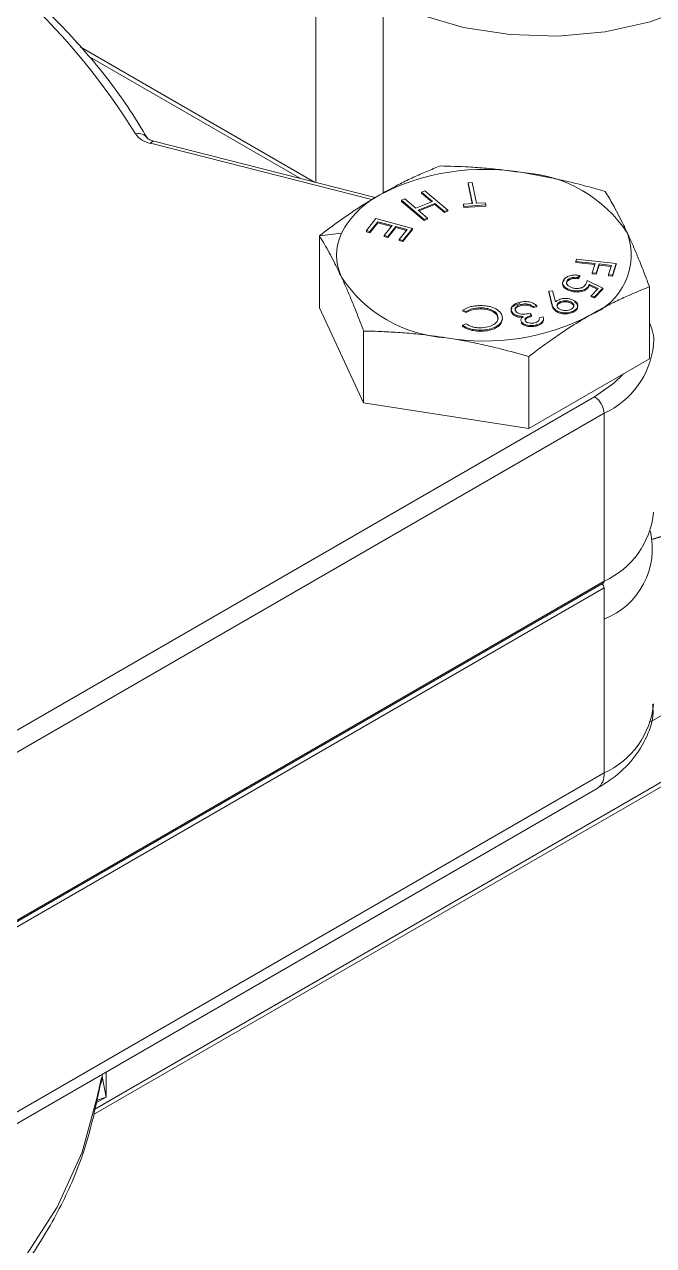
# Model space of a CAD drawing. Header units: centimetres. Extents: x -13594 to 4017, y -3206 to 1780.
# Drawn here: x -275 to -242.7, y -2929.5 to -2866.8 of the extents above; entities that cross this region are included whole.
import ezdxf

# ---------------------------------------------------------------- set-up
doc = ezdxf.new("R2010")
doc.units = ezdxf.units.CM

msp = doc.modelspace()

# ---------------------------------------------------------------- linework, layer by layer
at = {"color": 7, "linetype": 'Continuous', "lineweight": 0}
for p, q in [((-260.043, -2860.621), (-260.043, -2874.942)), ((-256.585, -2875.478), (-256.585, -2865.441)), ((-260.11, -2874.925), (-272.148, -2867.976)), ((-260.837, -2874.74), (-271.665, -2868.49)), ((-257.175, -2875.822), (-268.534, -2872.931)), ((-257, -2875.717), (-268.363, -2872.825)), ((-252.22, -2874.955), (-252.011, -2874.941)), ((-252.006, -2876.023), (-252.22, -2874.955)), ((-252.22, -2874.955), (-252.22, -2875.011)), ((-252.017, -2876.024), (-252.22, -2875.011)), ((-252.011, -2874.941), (-251.796, -2876.009)), ((-255.649, -2875.852), (-255.478, -2875.784)), ((-255.478, -2875.784), (-254.912, -2876.259)), ((-254.611, -2875.44), (-254.439, -2875.372)), ((-254.045, -2875.915), (-254.611, -2875.44)), ((-254.611, -2875.44), (-254.611, -2875.497)), ((-254.091, -2875.933), (-254.611, -2875.497)), ((-254.439, -2875.372), (-253.267, -2876.356)), ((-254.477, -2876.836), (-255.649, -2875.852)), ((-255.649, -2875.852), (-255.649, -2875.909)), ((-254.477, -2876.893), (-255.649, -2875.909)), ((-254.912, -2876.259), (-254.045, -2875.915)), ((-253.93, -2876.012), (-254.797, -2876.356)), ((-254.797, -2876.356), (-254.306, -2876.768)), ((-253.93, -2876.068), (-254.752, -2876.394)), ((-253.439, -2876.424), (-253.93, -2876.012)), ((-253.93, -2876.012), (-253.93, -2876.068)), ((-253.439, -2876.481), (-253.93, -2876.068)), ((-253.267, -2876.356), (-253.439, -2876.424)), ((-253.267, -2876.413), (-253.439, -2876.481)), ((-253.439, -2876.424), (-253.439, -2876.481)), ((-253.267, -2876.356), (-253.267, -2876.413)), ((-252.463, -2876.054), (-252.006, -2876.023)), ((-252.44, -2876.169), (-252.463, -2876.054)), ((-252.463, -2876.054), (-252.463, -2876.11)), ((-252.44, -2876.225), (-252.463, -2876.11)), ((-251.315, -2876.093), (-252.44, -2876.169)), ((-251.315, -2876.15), (-252.44, -2876.225)), ((-252.44, -2876.169), (-252.44, -2876.225)), ((-251.796, -2876.009), (-251.338, -2875.978)), ((-251.338, -2875.978), (-251.315, -2876.093)), ((-251.315, -2876.093), (-251.315, -2876.15)), ((-257.448, -2877.412), (-256.955, -2876.797)), ((-256.857, -2876.954), (-257.263, -2877.461)), ((-256.857, -2877.011), (-257.263, -2877.518)), ((-256.955, -2876.797), (-255.082, -2877.296)), ((-256.122, -2877.15), (-256.857, -2876.954)), ((-256.857, -2876.954), (-256.857, -2877.011)), ((-256.159, -2877.197), (-256.857, -2877.011)), ((-254.306, -2876.768), (-254.477, -2876.836)), ((-254.306, -2876.825), (-254.477, -2876.893)), ((-254.477, -2876.836), (-254.477, -2876.893)), ((-254.306, -2876.768), (-254.306, -2876.825)), ((-258.723, -2877.537), (-259.858, -2877.673)), ((-259.858, -2881.366), (-259.858, -2877.673)), ((-257.263, -2877.461), (-257.448, -2877.412)), ((-257.448, -2877.412), (-257.448, -2877.469)), ((-257.263, -2877.518), (-257.448, -2877.469)), ((-257.263, -2877.461), (-257.263, -2877.518)), ((-256.528, -2877.657), (-256.122, -2877.15)), ((-256.345, -2877.706), (-256.528, -2877.657)), ((-256.528, -2877.657), (-256.528, -2877.714)), ((-256.345, -2877.763), (-256.528, -2877.714)), ((-255.939, -2877.199), (-256.345, -2877.706)), ((-255.939, -2877.256), (-256.345, -2877.763)), ((-256.345, -2877.706), (-256.345, -2877.763)), ((-255.353, -2877.355), (-255.939, -2877.199)), ((-255.939, -2877.199), (-255.939, -2877.256)), ((-255.39, -2877.402), (-255.939, -2877.256)), ((-255.763, -2877.867), (-255.353, -2877.355)), ((-255.082, -2877.296), (-255.578, -2877.916)), ((-255.082, -2877.353), (-255.578, -2877.973)), ((-255.082, -2877.296), (-255.082, -2877.353)), ((-255.578, -2877.916), (-255.763, -2877.867)), ((-255.763, -2877.867), (-255.763, -2877.924)), ((-255.578, -2877.973), (-255.763, -2877.924)), ((-255.578, -2877.916), (-255.578, -2877.973)), ((-246.701, -2878.991), (-246.663, -2878.874)), ((-246.663, -2878.874), (-244.622, -2879.099)), ((-245.701, -2879.101), (-246.701, -2878.991)), ((-246.701, -2878.991), (-246.701, -2879.048)), ((-245.719, -2879.156), (-246.701, -2879.048)), ((-245.858, -2879.574), (-245.701, -2879.101)), ((-245.656, -2879.596), (-245.858, -2879.574)), ((-245.858, -2879.574), (-245.858, -2879.631)), ((-245.5, -2879.123), (-245.656, -2879.596)), ((-245.5, -2879.18), (-245.656, -2879.653)), ((-245.656, -2879.596), (-245.656, -2879.653)), ((-244.862, -2879.193), (-245.5, -2879.123)), ((-245.5, -2879.123), (-245.5, -2879.18)), ((-244.88, -2879.248), (-245.5, -2879.18)), ((-245.018, -2879.667), (-244.862, -2879.193)), ((-244.622, -2879.099), (-244.817, -2879.689)), ((-244.622, -2879.155), (-244.817, -2879.746)), ((-244.622, -2879.099), (-244.622, -2879.155)), ((-247.118, -2879.941), (-247.118, -2879.998)), ((-246.49, -2879.715), (-246.593, -2879.823)), ((-246.49, -2879.771), (-246.593, -2879.879)), ((-246.593, -2879.823), (-246.593, -2879.879)), ((-246.49, -2879.715), (-246.49, -2879.771)), ((-246.117, -2879.974), (-245.307, -2880.357)), ((-245.557, -2880.382), (-246.002, -2880.173)), ((-246.002, -2880.173), (-246.002, -2880.23)), ((-245.594, -2880.422), (-246.002, -2880.23)), ((-245.656, -2879.653), (-245.858, -2879.631)), ((-244.817, -2879.689), (-245.018, -2879.667)), ((-245.018, -2879.667), (-245.018, -2879.723)), ((-244.817, -2879.746), (-245.018, -2879.723)), ((-244.817, -2879.689), (-244.817, -2879.746)), ((-248.086, -2880.515), (-247.887, -2880.497)), ((-247.929, -2881.156), (-248.086, -2880.515)), ((-248.086, -2880.515), (-248.086, -2880.572)), ((-247.929, -2881.213), (-248.086, -2880.572)), ((-247.887, -2880.497), (-247.738, -2881.073)), ((-246.991, -2880.449), (-246.991, -2880.506)), ((-246.086, -2880.308), (-246.086, -2880.364)), ((-245.913, -2880.756), (-245.557, -2880.382)), ((-245.74, -2880.811), (-245.913, -2880.756)), ((-245.913, -2880.756), (-245.913, -2880.813)), ((-245.74, -2880.868), (-245.913, -2880.813)), ((-245.307, -2880.357), (-245.74, -2880.811)), ((-245.307, -2880.413), (-245.74, -2880.868)), ((-245.74, -2880.811), (-245.74, -2880.868)), ((-245.307, -2880.357), (-245.307, -2880.413)), ((-242.914, -2883.987), (-242.914, -2880.294)), ((-257.588, -2886.257), (-259.858, -2881.366)), ((-251.593, -2881.371), (-251.593, -2881.428)), ((-249.807, -2881.421), (-249.807, -2881.455)), ((-249.496, -2881.196), (-249.496, -2881.253)), ((-249.149, -2881.185), (-249.149, -2881.241)), ((-248.705, -2881.261), (-248.894, -2881.306)), ((-248.894, -2881.306), (-248.894, -2881.363)), ((-248.705, -2881.318), (-248.894, -2881.363)), ((-248.705, -2881.261), (-248.705, -2881.318)), ((-247.929, -2881.156), (-247.929, -2881.213)), ((-247.665, -2881.269), (-247.665, -2881.269)), ((-247.52, -2881.073), (-247.52, -2881.129)), ((-246.909, -2881.092), (-246.909, -2881.149)), ((-252.328, -2881.563), (-252.49, -2881.49)), ((-252.49, -2881.49), (-252.49, -2881.546)), ((-252.328, -2881.619), (-252.49, -2881.546)), ((-252.328, -2881.563), (-252.328, -2881.619)), ((-250.468, -2881.904), (-250.468, -2881.96)), ((-249.967, -2881.604), (-249.967, -2881.661)), ((-249.699, -2881.772), (-249.699, -2881.829)), ((-249.486, -2882.099), (-249.486, -2882.156)), ((-249.046, -2881.657), (-248.973, -2881.758)), ((-248.973, -2881.758), (-248.973, -2881.815)), ((-248.565, -2881.879), (-248.369, -2881.832)), ((-248.364, -2882.048), (-248.364, -2881.992)), ((-247.7, -2881.506), (-247.7, -2881.562)), ((-246.813, -2881.535), (-246.813, -2881.591)), ((-257.588, -2886.257), (-257.588, -2882.564)), ((-252.509, -2882.258), (-252.343, -2882.186)), ((-252.509, -2882.258), (-252.509, -2882.315)), ((-251.605, -2882.518), (-251.605, -2882.575)), ((-248.727, -2882.253), (-248.727, -2882.309)), ((-249.116, -2887.567), (-249.116, -2883.874)), ((-242.914, -2883.987), (-249.116, -2887.567)), ((-316.943, -2927.042), (-245.738, -2885.936)), ((-249.116, -2887.567), (-257.588, -2886.257)), ((-245.247, -2886.787), (-316.452, -2927.893)), ((-245.247, -2895.406), (-245.247, -2886.787)), ((-241.638, -2892.878), (-242.76, -2893.242)), ((-241.691, -2892.924), (-242.754, -2893.269)), ((-316.495, -2936.608), (-245.29, -2895.502)), ((-316.452, -2936.512), (-245.247, -2895.406)), ((-245.247, -2895.747), (-316.452, -2936.852)), ((-245.247, -2897.349), (-245.247, -2895.747)), ((-232.514, -2896.652), (-242.857, -2902.623)), ((-245.247, -2905.245), (-245.247, -2897.349)), ((-271.383, -2922.493), (-232.514, -2900.054)), ((-271.453, -2922.768), (-232.658, -2900.372)), ((-316.452, -2946.351), (-245.247, -2905.245)), ((-316.812, -2947.146), (-245.607, -2906.04)), ((-271.012, -2920.814), (-271.012, -2920.706)), ((-271.012, -2920.814), (-270.809, -2921.878)), ((-270.809, -2920.589), (-270.809, -2921.878)), ((-270.809, -2921.878), (-271.299, -2922.161)), ((-270.809, -2921.878), (-271.267, -2922.038))]:
    msp.add_line(p, q, dxfattribs=at)
at = {"color": 7, "linetype": 'Continuous', "lineweight": 0, "flags": 128}
for points in [[(-236.629, -2861.864), (-236.833, -2862.385), (-237.718, -2863.715), (-239.062, -2864.91), (-240.807, -2865.918), (-242.877, -2866.694), (-245.182, -2867.205), (-247.619, -2867.427), (-250.084, -2867.353), (-252.468, -2866.984), (-254.667, -2866.337), (-256.585, -2865.441)], [(-268.363, -2872.825), (-268.378, -2872.822), (-268.427, -2872.834), (-268.479, -2872.87), (-268.534, -2872.931)], [(-245.738, -2885.936), (-244.745, -2885.238), (-244.27, -2884.77)], [(-271.012, -2920.814), (-271.032, -2921.026), (-271.057, -2921.154)], [(-319.949, -2948.351), (-317.956, -2948.269), (-312.946, -2947.865), (-308.027, -2947.18), (-303.249, -2946.22), (-298.656, -2944.995), (-294.293, -2943.517), (-290.201, -2941.799), (-286.42, -2939.858), (-282.986, -2937.713), (-279.933, -2935.384), (-277.288, -2932.895), (-275.078, -2930.267), (-273.324, -2927.528), (-272.042, -2924.702), (-271.246, -2921.818)]]:
    msp.add_lwpolyline(points, dxfattribs=at)
at = {"color": 7, "linetype": 'Continuous', "lineweight": 0}
for centre, radius, start, end in [((-299.703, -2891.412), 35.838, 31.94445, 61.13015), ((-269.145, -2872.98), 0.55, 33.14392, 105.43042), ((-268.318, -2871.754), 1.197, 215.58071, 259.62795), ((-251.399, -2885.927), 11.66, 80.2289, 117.35717), ((-249.835, -2881.358), 6.934, 33.43888, 86.5665), ((-254.594, -2879.7), 4.661, 117.64491, 152.34888), ((-256.349, -2878.671), 2.631, 154.44278, 205.55722), ((-247.197, -2878.649), 3.339, 290.74208, 19.461), ((-252.936, -2875.985), 6.934, 213.43888, 266.5665), ((-251.373, -2871.416), 11.66, 260.2289, 297.35717), ((-247.057, -2882.801), 4.377, 294.41656, 353.82587), ((-246.313, -2886.836), 1.067, 2.60548, 57.39452), ((-247.049, -2891.43), 4.366, 294.37466, 354.3052), ((-246.661, -2893.72), 3.894, 291.29012, 13.1553), ((-245.517, -2895.76), 0.27, 2.78577, 54.14292), ((-245.352, -2895.417), 0.105, 305.69804, 5.62038), ((-247.049, -2901.268), 4.366, 294.37466, 354.3052), ((-246.098, -2905.339), 0.856, 305.01333, 6.29885)]:
    msp.add_arc(centre, radius, start, end, dxfattribs=at)
for points, knots in [([(-268.69, -2872.67), (-268.981, -2872.187), (-269.822, -2870.792), (-271.523, -2868.557), (-273.905, -2866.018), (-276.669, -2863.614), (-279.41, -2861.61), (-281.297, -2860.455), (-282.046, -2859.997)], [0, 0, 0, 0, 0.102029, 0.294356, 0.487009, 0.679997, 0.873189, 1, 1, 1, 1]), ([(-268.363, -2872.825), (-268.435, -2872.802), (-268.567, -2872.761), (-268.678, -2872.685), (-268.687, -2872.673), (-268.692, -2872.667)], [0, 0, 0, 0, 0.369879, 0.674271, 1, 1, 1, 1]), ([(-256.757, -2875.571), (-256.406, -2875.375), (-255.828, -2875.054), (-255.025, -2874.669), (-254.342, -2874.366), (-253.886, -2874.184), (-253.656, -2874.092)], [0, 0, 0, 0, 0.338051, 0.556031, 0.775308, 1, 1, 1, 1]), ([(-253.656, -2874.092), (-253.172, -2874.105), (-252.382, -2874.127), (-251.279, -2874.208), (-250.351, -2874.301), (-249.73, -2874.391), (-249.42, -2874.436)], [0, 0, 0, 0, 0.34463, 0.56283, 0.781043, 1, 1, 1, 1]), ([(-249.42, -2874.436), (-248.94, -2874.517), (-248.151, -2874.651), (-247.054, -2874.9), (-246.121, -2875.135), (-245.499, -2875.313), (-245.184, -2875.403)], [0, 0, 0, 0, 0.338051, 0.556031, 0.775308, 1, 1, 1, 1]), ([(-259.858, -2877.673), (-259.504, -2877.407), (-258.925, -2876.972), (-258.118, -2876.416), (-257.438, -2875.974), (-256.984, -2875.705), (-256.757, -2875.571)], [0, 0, 0, 0, 0.3446294, 0.56283, 0.7810425, 1, 1, 1, 1]), ([(-245.184, -2875.403), (-245.054, -2875.62), (-244.842, -2875.975), (-244.547, -2876.523), (-244.298, -2877.008), (-244.132, -2877.36), (-244.049, -2877.537)], [0, 0, 0, 0, 0.34463, 0.56283, 0.781043, 1, 1, 1, 1]), ([(-258.723, -2879.806), (-258.851, -2879.537), (-259.063, -2879.093), (-259.356, -2878.539), (-259.606, -2878.091), (-259.773, -2877.813), (-259.858, -2877.673)], [0, 0, 0, 0, 0.338051, 0.556031, 0.775308, 1, 1, 1, 1]), ([(-244.049, -2877.537), (-243.92, -2877.821), (-243.709, -2878.288), (-243.415, -2879), (-243.165, -2879.63), (-242.998, -2880.071), (-242.914, -2880.294)], [0, 0, 0, 0, 0.338051, 0.556031, 0.775308, 1, 1, 1, 1]), ([(-257.588, -2882.564), (-257.717, -2882.223), (-257.929, -2881.666), (-258.224, -2880.939), (-258.473, -2880.353), (-258.639, -2879.989), (-258.723, -2879.806)], [0, 0, 0, 0, 0.34463, 0.56283, 0.781043, 1, 1, 1, 1]), ([(-246.991, -2880.449), (-247.08, -2880.413), (-247.256, -2880.341), (-247.385, -2880.178), (-247.386, -2880.015), (-247.316, -2879.926), (-247.281, -2879.881)], [0, 0, 0, 0, 0.2798369, 0.5592558, 0.7793962, 1, 1, 1, 1]), ([(-246.991, -2880.506), (-247.08, -2880.47), (-247.256, -2880.398), (-247.385, -2880.234), (-247.386, -2880.071), (-247.316, -2879.982), (-247.281, -2879.938)], [0, 0, 0, 0, 0.2798369, 0.5592558, 0.7793962, 1, 1, 1, 1]), ([(-247.281, -2879.881), (-247.232, -2879.84), (-247.134, -2879.756), (-246.909, -2879.695), (-246.686, -2879.681), (-246.555, -2879.703), (-246.49, -2879.715)], [0, 0, 0, 0, 0.279822, 0.559304, 0.779533, 1, 1, 1, 1]), ([(-247.118, -2879.998), (-247.15, -2880.04), (-247.196, -2880.098), (-247.166, -2880.156), (-247.158, -2880.172)], [0, 0, 0, 0, 0.729109, 1, 1, 1, 1]), ([(-247.118, -2879.941), (-247.145, -2879.983), (-247.201, -2880.067), (-247.144, -2880.191), (-247.034, -2880.287), (-246.932, -2880.325), (-246.882, -2880.344)], [0, 0, 0, 0, 0.279104, 0.558854, 0.779236, 1, 1, 1, 1]), ([(-246.593, -2879.823), (-246.649, -2879.814), (-246.762, -2879.798), (-246.92, -2879.826), (-247.042, -2879.876), (-247.092, -2879.92), (-247.118, -2879.941)], [0, 0, 0, 0, 0.280142, 0.559305, 0.779717, 1, 1, 1, 1]), ([(-246.593, -2879.879), (-246.649, -2879.871), (-246.762, -2879.855), (-246.92, -2879.883), (-247.042, -2879.933), (-247.092, -2879.976), (-247.118, -2879.998)], [0, 0, 0, 0, 0.280142, 0.559305, 0.779717, 1, 1, 1, 1]), ([(-246.882, -2880.344), (-246.815, -2880.36), (-246.683, -2880.393), (-246.478, -2880.372), (-246.323, -2880.312), (-246.263, -2880.257), (-246.233, -2880.229)], [0, 0, 0, 0, 0.279948, 0.559085, 0.779215, 1, 1, 1, 1]), ([(-246.233, -2880.229), (-246.2, -2880.183), (-246.142, -2880.101), (-246.125, -2880.012), (-246.117, -2879.974)], [0, 0, 0, 0, 0.559291, 1, 1, 1, 1]), ([(-246.002, -2880.173), (-246.014, -2880.199), (-246.034, -2880.246), (-246.07, -2880.289), (-246.086, -2880.308)], [0, 0, 0, 0, 0.560018, 1, 1, 1, 1]), ([(-246.002, -2880.23), (-246.014, -2880.256), (-246.034, -2880.302), (-246.07, -2880.345), (-246.086, -2880.364)], [0, 0, 0, 0, 0.560018, 1, 1, 1, 1]), ([(-246.086, -2880.308), (-246.143, -2880.355), (-246.256, -2880.449), (-246.523, -2880.507), (-246.78, -2880.506), (-246.921, -2880.468), (-246.991, -2880.449)], [0, 0, 0, 0, 0.279679, 0.559017, 0.779301, 1, 1, 1, 1]), ([(-246.086, -2880.364), (-246.143, -2880.411), (-246.256, -2880.506), (-246.523, -2880.564), (-246.78, -2880.563), (-246.921, -2880.525), (-246.991, -2880.506)], [0, 0, 0, 0, 0.279679, 0.559017, 0.779301, 1, 1, 1, 1]), ([(-242.914, -2880.294), (-243.268, -2880.436), (-243.846, -2880.669), (-244.653, -2881.046), (-245.333, -2881.388), (-245.787, -2881.644), (-246.015, -2881.772)], [0, 0, 0, 0, 0.344629, 0.56283, 0.781043, 1, 1, 1, 1]), ([(-252.49, -2881.49), (-252.408, -2881.441), (-252.272, -2881.361), (-252.026, -2881.295), (-251.805, -2881.262), (-251.653, -2881.259), (-251.578, -2881.258)], [0, 0, 0, 0, 0.3393, 0.559476, 0.779688, 1, 1, 1, 1]), ([(-251.593, -2881.371), (-251.751, -2881.381), (-252.035, -2881.399), (-252.238, -2881.513), (-252.328, -2881.563)], [0, 0, 0, 0, 0.558721, 1, 1, 1, 1]), ([(-251.593, -2881.428), (-251.751, -2881.438), (-252.035, -2881.456), (-252.238, -2881.569), (-252.328, -2881.619)], [0, 0, 0, 0, 0.558721, 1, 1, 1, 1]), ([(-250.687, -2881.892), (-250.7, -2881.814), (-250.727, -2881.659), (-250.974, -2881.487), (-251.278, -2881.387), (-251.488, -2881.377), (-251.593, -2881.371)], [0, 0, 0, 0, 0.279575, 0.559079, 0.779383, 1, 1, 1, 1]), ([(-250.687, -2881.948), (-250.7, -2881.871), (-250.727, -2881.716), (-250.974, -2881.543), (-251.278, -2881.444), (-251.488, -2881.433), (-251.593, -2881.428)], [0, 0, 0, 0, 0.279575, 0.559079, 0.779383, 1, 1, 1, 1]), ([(-251.578, -2881.258), (-251.468, -2881.263), (-251.288, -2881.27), (-251.051, -2881.321), (-250.868, -2881.385), (-250.771, -2881.445), (-250.722, -2881.475)], [0, 0, 0, 0, 0.339822, 0.559917, 0.779922, 1, 1, 1, 1]), ([(-250.722, -2881.475), (-250.638, -2881.548), (-250.487, -2881.679), (-250.474, -2881.835), (-250.468, -2881.904)], [0, 0, 0, 0, 0.559052, 1, 1, 1, 1]), ([(-249.967, -2881.661), (-249.998, -2881.603), (-250.045, -2881.515), (-249.99, -2881.43), (-249.971, -2881.401)], [0, 0, 0, 0, 0.6561257, 1, 1, 1, 1]), ([(-249.967, -2881.604), (-249.993, -2881.547), (-250.044, -2881.433), (-249.955, -2881.27), (-249.786, -2881.151), (-249.643, -2881.109), (-249.571, -2881.088)], [0, 0, 0, 0, 0.279439, 0.558907, 0.779332, 1, 1, 1, 1]), ([(-249.93, -2881.321), (-249.883, -2881.283), (-249.789, -2881.207), (-249.644, -2881.165), (-249.571, -2881.145)], [0, 0, 0, 0, 0.499725, 1, 1, 1, 1]), ([(-249.496, -2881.196), (-249.559, -2881.215), (-249.686, -2881.253), (-249.793, -2881.352), (-249.832, -2881.457), (-249.8, -2881.519), (-249.784, -2881.55)], [0, 0, 0, 0, 0.280298, 0.559569, 0.779892, 1, 1, 1, 1]), ([(-249.496, -2881.253), (-249.558, -2881.272), (-249.683, -2881.309), (-249.784, -2881.391), (-249.797, -2881.443), (-249.8, -2881.456)], [0, 0, 0, 0, 0.434497, 0.867402, 1, 1, 1, 1]), ([(-249.571, -2881.088), (-249.481, -2881.071), (-249.3, -2881.038), (-249.034, -2881.074), (-248.836, -2881.157), (-248.749, -2881.227), (-248.705, -2881.261)], [0, 0, 0, 0, 0.279864, 0.558991, 0.779262, 1, 1, 1, 1]), ([(-249.149, -2881.185), (-249.215, -2881.177), (-249.333, -2881.163), (-249.446, -2881.186), (-249.496, -2881.196)], [0, 0, 0, 0, 0.5586837, 1, 1, 1, 1]), ([(-249.149, -2881.241), (-249.215, -2881.233), (-249.333, -2881.219), (-249.446, -2881.243), (-249.496, -2881.253)], [0, 0, 0, 0, 0.5586837, 1, 1, 1, 1]), ([(-248.894, -2881.306), (-248.933, -2881.278), (-249.004, -2881.227), (-249.105, -2881.198), (-249.149, -2881.185)], [0, 0, 0, 0, 0.560666, 1, 1, 1, 1]), ([(-248.894, -2881.363), (-248.933, -2881.335), (-249.004, -2881.284), (-249.105, -2881.254), (-249.149, -2881.241)], [0, 0, 0, 0, 0.560666, 1, 1, 1, 1]), ([(-247.7, -2881.506), (-247.766, -2881.445), (-247.885, -2881.338), (-247.915, -2881.212), (-247.929, -2881.156)], [0, 0, 0, 0, 0.558219, 1, 1, 1, 1]), ([(-247.7, -2881.562), (-247.766, -2881.502), (-247.885, -2881.394), (-247.915, -2881.269), (-247.929, -2881.213)], [0, 0, 0, 0, 0.558219, 1, 1, 1, 1]), ([(-247.738, -2881.073), (-247.717, -2881.054), (-247.679, -2881.019), (-247.628, -2880.99), (-247.606, -2880.977)], [0, 0, 0, 0, 0.560066, 1, 1, 1, 1]), ([(-247.52, -2881.073), (-247.563, -2881.101), (-247.648, -2881.156), (-247.675, -2881.262), (-247.645, -2881.356), (-247.585, -2881.403), (-247.554, -2881.426)], [0, 0, 0, 0, 0.279553, 0.559306, 0.779605, 1, 1, 1, 1]), ([(-247.52, -2881.129), (-247.564, -2881.157), (-247.646, -2881.209), (-247.656, -2881.279), (-247.66, -2881.311)], [0, 0, 0, 0, 0.537088, 1, 1, 1, 1]), ([(-247.606, -2880.977), (-247.532, -2880.947), (-247.385, -2880.888), (-247.129, -2880.888), (-246.91, -2880.931), (-246.809, -2880.986), (-246.758, -2881.014)], [0, 0, 0, 0, 0.279377, 0.559061, 0.779439, 1, 1, 1, 1]), ([(-247.554, -2881.426), (-247.506, -2881.451), (-247.409, -2881.5), (-247.227, -2881.515), (-247.063, -2881.498), (-246.982, -2881.462), (-246.942, -2881.445)], [0, 0, 0, 0, 0.279498, 0.559225, 0.779495, 1, 1, 1, 1]), ([(-246.909, -2881.092), (-246.957, -2881.067), (-247.053, -2881.018), (-247.235, -2881.003), (-247.399, -2881.02), (-247.48, -2881.055), (-247.52, -2881.073)], [0, 0, 0, 0, 0.279557, 0.559298, 0.779611, 1, 1, 1, 1]), ([(-246.909, -2881.149), (-246.957, -2881.124), (-247.053, -2881.075), (-247.235, -2881.06), (-247.399, -2881.077), (-247.48, -2881.112), (-247.52, -2881.129)], [0, 0, 0, 0, 0.279557, 0.559298, 0.779611, 1, 1, 1, 1]), ([(-246.942, -2881.445), (-246.899, -2881.417), (-246.814, -2881.361), (-246.789, -2881.256), (-246.818, -2881.162), (-246.878, -2881.115), (-246.909, -2881.092)], [0, 0, 0, 0, 0.279489, 0.559297, 0.779606, 1, 1, 1, 1]), ([(-246.803, -2881.32), (-246.801, -2881.315), (-246.789, -2881.282), (-246.821, -2881.218), (-246.88, -2881.172), (-246.909, -2881.149)], [0, 0, 0, 0, 0.081288, 0.5405542, 1, 1, 1, 1]), ([(-246.758, -2881.014), (-246.703, -2881.059), (-246.593, -2881.148), (-246.584, -2881.306), (-246.663, -2881.44), (-246.763, -2881.503), (-246.813, -2881.535)], [0, 0, 0, 0, 0.279646, 0.558995, 0.779529, 1, 1, 1, 1]), ([(-246.603, -2881.363), (-246.603, -2881.366), (-246.597, -2881.412), (-246.669, -2881.497), (-246.765, -2881.56), (-246.813, -2881.591)], [0, 0, 0, 0, 0.032133, 0.516136, 1, 1, 1, 1]), ([(-246.758, -2881.071), (-246.698, -2881.115), (-246.611, -2881.178), (-246.612, -2881.257), (-246.612, -2881.28)], [0, 0, 0, 0, 0.699777, 1, 1, 1, 1]), ([(-251.605, -2882.399), (-251.472, -2882.391), (-251.207, -2882.375), (-250.899, -2882.243), (-250.718, -2882.072), (-250.698, -2881.952), (-250.687, -2881.892)], [0, 0, 0, 0, 0.279709, 0.559309, 0.779556, 1, 1, 1, 1]), ([(-250.468, -2881.904), (-250.49, -2881.998), (-250.532, -2882.186), (-250.847, -2882.389), (-251.22, -2882.505), (-251.477, -2882.513), (-251.605, -2882.518)], [0, 0, 0, 0, 0.279506, 0.559088, 0.779367, 1, 1, 1, 1]), ([(-250.468, -2881.96), (-250.49, -2882.054), (-250.532, -2882.243), (-250.847, -2882.445), (-251.22, -2882.561), (-251.477, -2882.57), (-251.605, -2882.575)], [0, 0, 0, 0, 0.279506, 0.559088, 0.779367, 1, 1, 1, 1]), ([(-249.699, -2881.772), (-249.763, -2881.748), (-249.878, -2881.705), (-249.94, -2881.635), (-249.967, -2881.604)], [0, 0, 0, 0, 0.559562, 1, 1, 1, 1]), ([(-249.699, -2881.829), (-249.763, -2881.805), (-249.878, -2881.762), (-249.94, -2881.692), (-249.967, -2881.661)], [0, 0, 0, 0, 0.559562, 1, 1, 1, 1]), ([(-249.784, -2881.55), (-249.758, -2881.577), (-249.705, -2881.63), (-249.569, -2881.683), (-249.34, -2881.715), (-249.167, -2881.681), (-249.046, -2881.657)], [0, 0, 0, 0, 0.186645, 0.373531, 0.560271, 1, 1, 1, 1]), ([(-249.403, -2881.812), (-249.461, -2881.811), (-249.564, -2881.808), (-249.658, -2881.783), (-249.699, -2881.772)], [0, 0, 0, 0, 0.559783, 1, 1, 1, 1]), ([(-249.403, -2881.869), (-249.461, -2881.867), (-249.564, -2881.864), (-249.658, -2881.839), (-249.699, -2881.829)], [0, 0, 0, 0, 0.5597825, 1, 1, 1, 1]), ([(-249.486, -2882.099), (-249.501, -2882.072), (-249.532, -2882.017), (-249.513, -2881.913), (-249.445, -2881.85), (-249.403, -2881.812)], [0, 0, 0, 0, 0.28032, 0.560505, 1, 1, 1, 1]), ([(-248.727, -2882.253), (-248.807, -2882.266), (-248.968, -2882.294), (-249.203, -2882.266), (-249.388, -2882.198), (-249.453, -2882.132), (-249.486, -2882.099)], [0, 0, 0, 0, 0.28002, 0.559851, 0.7801, 1, 1, 1, 1]), ([(-248.973, -2881.758), (-249.028, -2881.775), (-249.139, -2881.807), (-249.26, -2881.879), (-249.323, -2881.969), (-249.298, -2882.024), (-249.286, -2882.051)], [0, 0, 0, 0, 0.2808978, 0.5613714, 0.7807119, 1, 1, 1, 1]), ([(-249.286, -2882.051), (-249.258, -2882.078), (-249.202, -2882.13), (-249.06, -2882.164), (-248.923, -2882.168), (-248.844, -2882.152), (-248.805, -2882.145)], [0, 0, 0, 0, 0.278739, 0.558576, 0.779091, 1, 1, 1, 1]), ([(-248.973, -2881.815), (-249.027, -2881.831), (-249.136, -2881.864), (-249.253, -2881.926), (-249.277, -2881.974), (-249.285, -2881.989)], [0, 0, 0, 0, 0.41383, 0.827035, 1, 1, 1, 1]), ([(-246.015, -2881.772), (-246.366, -2881.982), (-246.943, -2882.328), (-247.746, -2882.87), (-248.429, -2883.355), (-248.885, -2883.7), (-249.116, -2883.874)], [0, 0, 0, 0, 0.3380509, 0.556031, 0.7753084, 1, 1, 1, 1]), ([(-248.805, -2882.145), (-248.758, -2882.13), (-248.666, -2882.102), (-248.567, -2882.005), (-248.566, -2881.927), (-248.565, -2881.879)], [0, 0, 0, 0, 0.28009, 0.559702, 1, 1, 1, 1]), ([(-248.369, -2881.832), (-248.36, -2881.88), (-248.342, -2881.975), (-248.417, -2882.104), (-248.553, -2882.201), (-248.669, -2882.236), (-248.727, -2882.253)], [0, 0, 0, 0, 0.2803435, 0.5597722, 0.7797803, 1, 1, 1, 1]), ([(-248.369, -2882.047), (-248.386, -2882.088), (-248.419, -2882.166), (-248.554, -2882.258), (-248.669, -2882.292), (-248.727, -2882.309)], [0, 0, 0, 0, 0.357746, 0.678719, 1, 1, 1, 1]), ([(-246.813, -2881.535), (-246.89, -2881.566), (-247.042, -2881.627), (-247.31, -2881.635), (-247.539, -2881.591), (-247.647, -2881.534), (-247.7, -2881.506)], [0, 0, 0, 0, 0.279629, 0.559061, 0.77956, 1, 1, 1, 1]), ([(-246.813, -2881.591), (-246.89, -2881.622), (-247.042, -2881.684), (-247.31, -2881.692), (-247.539, -2881.648), (-247.647, -2881.591), (-247.7, -2881.562)], [0, 0, 0, 0, 0.279629, 0.559061, 0.77956, 1, 1, 1, 1]), ([(-253.352, -2882.907), (-253.831, -2882.84), (-254.62, -2882.73), (-255.717, -2882.639), (-256.65, -2882.586), (-257.273, -2882.571), (-257.588, -2882.564)], [0, 0, 0, 0, 0.3380509, 0.556031, 0.7753084, 1, 1, 1, 1]), ([(-251.605, -2882.518), (-251.724, -2882.512), (-251.921, -2882.503), (-252.172, -2882.439), (-252.364, -2882.362), (-252.46, -2882.293), (-252.509, -2882.258)], [0, 0, 0, 0, 0.3396652, 0.5598061, 0.7798909, 1, 1, 1, 1]), ([(-251.605, -2882.575), (-251.724, -2882.569), (-251.921, -2882.559), (-252.172, -2882.495), (-252.364, -2882.419), (-252.46, -2882.349), (-252.509, -2882.315)], [0, 0, 0, 0, 0.3396652, 0.5598061, 0.7798909, 1, 1, 1, 1]), ([(-252.343, -2882.186), (-252.279, -2882.229), (-252.172, -2882.299), (-251.974, -2882.359), (-251.793, -2882.393), (-251.668, -2882.397), (-251.605, -2882.399)], [0, 0, 0, 0, 0.339365, 0.559454, 0.779686, 1, 1, 1, 1]), ([(-248.727, -2882.309), (-248.807, -2882.323), (-248.968, -2882.35), (-249.203, -2882.323), (-249.388, -2882.255), (-249.453, -2882.189), (-249.486, -2882.156)], [0, 0, 0, 0, 0.28002, 0.559851, 0.7801, 1, 1, 1, 1]), ([(-242.72, -2883.277), (-242.715, -2883.248), (-242.643, -2882.865), (-242.784, -2882.483), (-242.914, -2882.13)], [0, 0, 0, 0, 0.075636, 1, 1, 1, 1]), ([(-249.116, -2883.874), (-249.599, -2883.737), (-250.389, -2883.514), (-251.492, -2883.254), (-252.421, -2883.06), (-253.041, -2882.958), (-253.352, -2882.907)], [0, 0, 0, 0, 0.34463, 0.56283, 0.781043, 1, 1, 1, 1]), ([(-245.607, -2906.04), (-245.344, -2905.876), (-244.641, -2905.437), (-243.725, -2904.566), (-243.025, -2903.412), (-242.689, -2902.43), (-242.74, -2901.87), (-242.753, -2901.732)], [0, 0, 0, 0, 0.1595707, 0.4273261, 0.6793378, 0.9207161, 1, 1, 1, 1]), ([(-271.246, -2921.818), (-271.194, -2921.544), (-271.091, -2920.996), (-271.038, -2920.874), (-271.012, -2920.814)], [0, 0, 0, 0, 0.499853, 1, 1, 1, 1]), ([(-271.266, -2922.032), (-271.202, -2921.698), (-271.119, -2921.27), (-271.068, -2921.131), (-271.061, -2921.144), (-271.061, -2921.145)], [0, 0, 0, 0, 0.770034, 0.98772, 1, 1, 1, 1]), ([(-346.674, -2945.622), (-346.208, -2945.766), (-344.349, -2946.342), (-340.958, -2947.186), (-336.467, -2948.056), (-331.857, -2948.675), (-327.172, -2949.047), (-322.449, -2949.166), (-317.728, -2949.031), (-313.046, -2948.645), (-308.444, -2948.01), (-303.957, -2947.131), (-299.624, -2946.014), (-295.48, -2944.667), (-291.558, -2943.099), (-287.892, -2941.322), (-284.513, -2939.349), (-281.449, -2937.193), (-278.729, -2934.87), (-276.381, -2932.399), (-274.424, -2929.801), (-272.89, -2927.101), (-271.827, -2924.502), (-271.439, -2922.794), (-271.266, -2922.032)], [0, 0, 0, 0, 0.015817, 0.063154, 0.110473, 0.157768, 0.205047, 0.252318, 0.299587, 0.346863, 0.39415, 0.441459, 0.488795, 0.536168, 0.583583, 0.631043, 0.678549, 0.726089, 0.773632, 0.821121, 0.868474, 0.91559, 0.962372, 1, 1, 1, 1])]:
    msp.add_open_spline(points, degree=3, knots=knots, dxfattribs=at)

doc.saveas('drawing.dxf')
